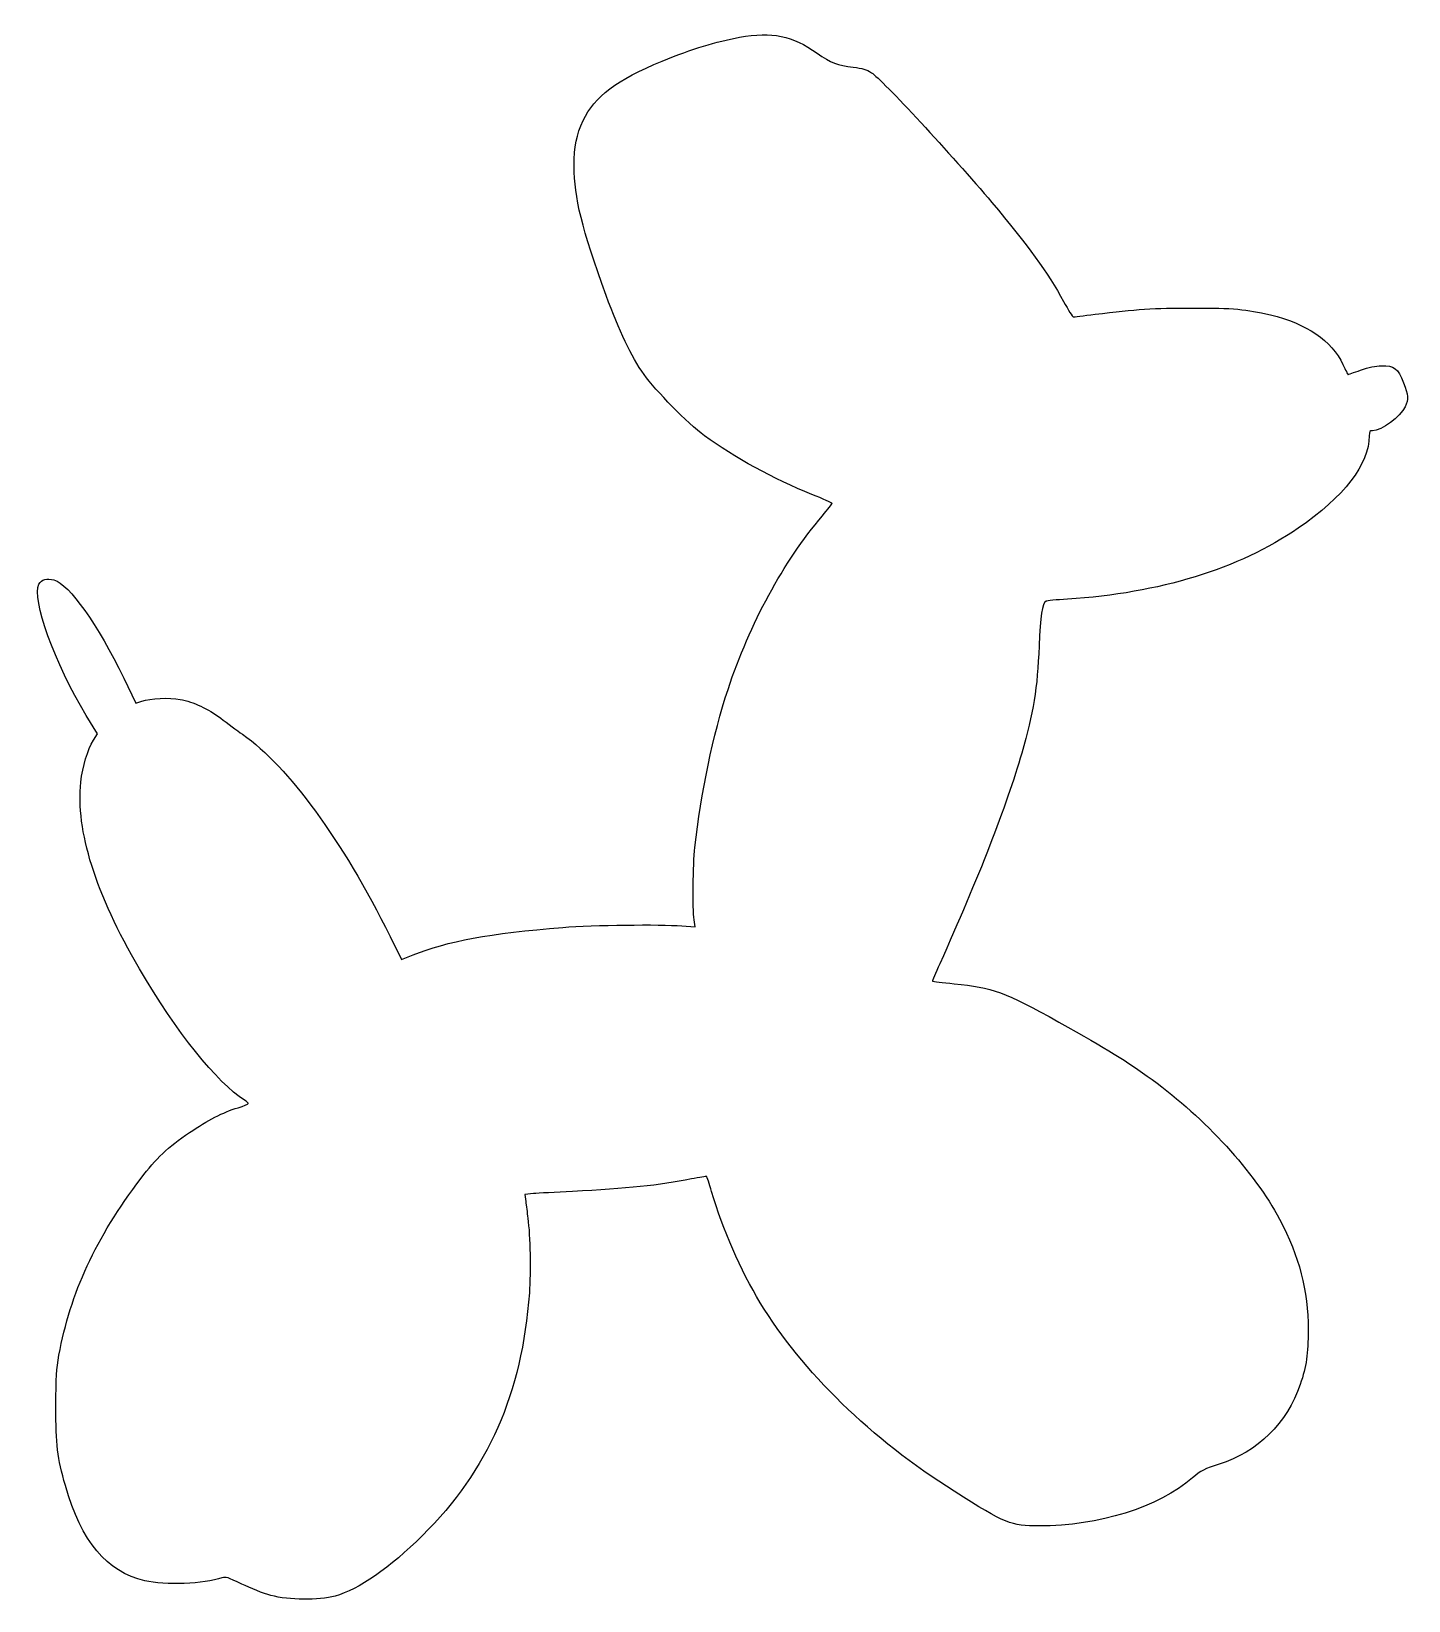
# Model space of a CAD drawing. Header units: centimetres. Extents: x -17.8 to 17.7, y -20.2 to 20.2.
import ezdxf

# ---------------------------------------------------------------- set-up
doc = ezdxf.new("R2010")
doc.units = ezdxf.units.CM
doc.header["$MEASUREMENT"] = 0
doc.layers.add('Layer 1', color=7, linetype='Continuous')

msp = doc.modelspace()

# ---------------------------------------------------------------- linework, layer by layer
at = {"layer": 'Layer 1'}
msp.add_open_spline([(0.44097, 20.07305), (-0.17992, 19.96016), (-0.75495, 19.78377), (-1.55222, 19.45922), (-1.55222, 19.45922), (-2.72344, 18.97591), (-3.29494, 18.54905), (-3.58422, 17.93169), (-3.58422, 17.93169), (-3.76061, 17.55775), (-3.81705, 17.26847), (-3.81705, 16.75694), (-3.81705, 16.75694), (-3.81352, 15.93144), (-3.62655, 15.1765), (-2.99155, 13.42319), (-2.99155, 13.42319), (-2.66347, 12.51655), (-2.34949, 11.86038), (-2.01788, 11.39472), (-2.01788, 11.39472), (-1.72155, 10.97491), (-0.9031, 10.14941), (-0.4586, 9.8178), (-0.4586, 9.8178), (0.29634, 9.26041), (1.32646, 8.69597), (2.30365, 8.30791), (2.30365, 8.30791), (2.5894, 8.19502), (2.82223, 8.08919), (2.82223, 8.07508), (2.82223, 8.07508), (2.82223, 8.06097), (2.70934, 7.91986), (2.57176, 7.75758), (2.57176, 7.75758), (1.55929, 6.56166), (0.70909, 4.99533), (0.14465, 3.29141), (0.14465, 3.29141), (-0.23988, 2.12372), (-0.55738, 0.62088), (-0.70907, -0.77612), (-0.70907, -0.77612), (-0.75846, -1.22415), (-0.77257, -2.34951), (-0.73024, -2.63879), (-0.73024, -2.63879), (-0.73024, -2.63879), (-0.70202, -2.82223), (-0.70202, -2.82223), (-0.70202, -2.82223), (-0.70202, -2.82223), (-1.04774, -2.79754), (-1.04774, -2.79754), (-1.04774, -2.79754), (-1.6263, -2.75168), (-3.3161, -2.77285), (-4.10985, -2.83635), (-4.10985, -2.83635), (-5.99016, -2.98804), (-7.09082, -3.18913), (-7.96571, -3.54543), (-7.96571, -3.54543), (-7.96571, -3.54543), (-8.25852, -3.66537), (-8.25852, -3.66537), (-8.25852, -3.66537), (-8.25852, -3.66537), (-8.55485, -3.06565), (-8.55485, -3.06565), (-8.55485, -3.06565), (-9.81074, -0.56093), (-11.15482, 1.27704), (-12.35427, 2.13429), (-12.35427, 2.13429), (-12.49538, 2.23307), (-12.74938, 2.42004), (-12.91519, 2.54704), (-12.91519, 2.54704), (-13.24327, 2.79398), (-13.61369, 2.96685), (-13.96294, 3.03387), (-13.96294, 3.03387), (-14.23105, 3.08679), (-14.73905, 3.06209), (-14.94719, 2.98448), (-14.94719, 2.98448), (-14.94719, 2.98448), (-15.09888, 2.93156), (-15.09888, 2.93156), (-15.09888, 2.93156), (-15.09888, 2.93156), (-15.41285, 3.58067), (-15.41285, 3.58067), (-15.41285, 3.58067), (-16.08313, 4.96356), (-16.81338, 5.99014), (-17.20849, 6.10656), (-17.20849, 6.10656), (-17.39193, 6.15948), (-17.52952, 6.12067), (-17.59655, 5.9972), (-17.59655, 5.9972), (-17.79058, 5.63031), (-17.18733, 3.95462), (-16.37594, 2.61759), (-16.37594, 2.61759), (-16.37594, 2.61759), (-16.09019, 2.1484), (-16.09019, 2.1484), (-16.09019, 2.1484), (-16.09019, 2.1484), (-16.1925, 1.98259), (-16.1925, 1.98259), (-16.1925, 1.98259), (-16.34419, 1.73212), (-16.47119, 1.31231), (-16.51706, 0.90309), (-16.51706, 0.90309), (-16.65112, -0.33516), (-16.13606, -1.9791), (-15.0107, -3.89822), (-15.0107, -3.89822), (-14.05467, -5.52805), (-13.01751, -6.82275), (-12.30137, -7.28489), (-12.30137, -7.28489), (-12.24845, -7.31664), (-12.20612, -7.35545), (-12.20612, -7.36956), (-12.20612, -7.36956), (-12.20612, -7.38014), (-12.32606, -7.42953), (-12.4707, -7.47539), (-12.4707, -7.47539), (-12.86228, -7.59533), (-13.25034, -7.79289), (-13.72306, -8.11745), (-13.72306, -8.11745), (-14.26634, -8.48434), (-14.59795, -8.79478), (-14.96837, -9.28867), (-14.96837, -9.28867), (-16.13959, -10.84089), (-16.78518, -12.23436), (-17.08151, -13.84656), (-17.08151, -13.84656), (-17.14854, -14.20992), (-17.15912, -14.39689), (-17.15912, -15.16948), (-17.15912, -15.16948), (-17.16265, -16.14315), (-17.12031, -16.48534), (-16.9157, -17.19795), (-16.9157, -17.19795), (-16.49589, -18.65139), (-15.85737, -19.41692), (-14.86959, -19.64976), (-14.86959, -19.64976), (-14.35101, -19.77323), (-13.34206, -19.73795), (-12.88345, -19.57568), (-12.88345, -19.57568), (-12.7882, -19.54393), (-12.73528, -19.56157), (-12.37545, -19.73443), (-12.37545, -19.73443), (-12.15673, -19.84379), (-11.81806, -19.97432), (-11.62403, -20.02724), (-11.62403, -20.02724), (-11.15131, -20.15424), (-10.40342, -20.1613), (-9.9695, -20.04488), (-9.9695, -20.04488), (-9.36978, -19.87907), (-8.56192, -19.32169), (-7.72231, -18.4856), (-7.72231, -18.4856), (-6.02545, -16.79579), (-5.16467, -14.84493), (-4.97064, -12.24143), (-4.97064, -12.24143), (-4.93183, -11.68404), (-4.94947, -10.78799), (-5.00945, -10.31879), (-5.00945, -10.31879), (-5.02709, -10.18121), (-5.05178, -9.99071), (-5.06589, -9.8884), (-5.06589, -9.8884), (-5.06589, -9.8884), (-5.09058, -9.70848), (-5.09058, -9.70848), (-5.09058, -9.70848), (-5.09058, -9.70848), (-4.8648, -9.68731), (-4.8648, -9.68731), (-4.8648, -9.68731), (-4.74133, -9.67673), (-4.28977, -9.65203), (-3.86291, -9.63087), (-3.86291, -9.63087), (-2.45885, -9.56031), (-1.62983, -9.47565), (-0.8008, -9.30984), (-0.8008, -9.30984), (-0.59266, -9.26751), (-0.41274, -9.23928), (-0.40569, -9.24987), (-0.40569, -9.24987), (-0.39511, -9.25693), (-0.33866, -9.42979), (-0.28222, -9.6344), (-0.28222, -9.6344), (0.00706, -10.61159), (0.4692, -11.65934), (0.97367, -12.49543), (0.97367, -12.49543), (2.04611, -14.26637), (3.84175, -16.01262), (5.96195, -17.34612), (5.96195, -17.34612), (7.31309, -18.19631), (7.41539, -18.23865), (8.14917, -18.23865), (8.14917, -18.23865), (9.69081, -18.23865), (11.21128, -17.76593), (12.10381, -17.0004), (12.10381, -17.0004), (12.319, -16.81696), (12.41425, -16.76757), (12.7882, -16.65115), (12.7882, -16.65115), (13.77598, -16.33718), (14.53445, -15.59282), (14.87312, -14.59798), (14.87312, -14.59798), (15.03187, -14.12526), (15.07773, -13.81129), (15.07773, -13.19392), (15.07773, -13.19392), (15.0742, -12.17086), (14.85195, -11.31009), (14.34042, -10.34348), (14.34042, -10.34348), (13.70189, -9.14051), (12.42131, -7.73998), (11.05959, -6.7522), (11.05959, -6.7522), (10.37873, -6.25831), (9.94481, -5.9902), (8.65717, -5.27053), (8.65717, -5.27053), (7.24959, -4.48736), (6.96736, -4.38506), (5.96195, -4.28628), (5.96195, -4.28628), (5.66209, -4.25453), (5.41514, -4.22631), (5.40809, -4.21925), (5.40809, -4.21925), (5.40103, -4.21572), (5.4857, -4.01111), (5.59506, -3.77122), (5.59506, -3.77122), (6.57578, -1.59458), (7.31662, 0.30689), (7.70467, 1.65097), (7.70467, 1.65097), (8.00806, 2.68814), (8.10684, 3.31255), (8.14917, 4.40969), (8.14917, 4.40969), (8.17739, 5.1858), (8.22678, 5.49625), (8.32909, 5.55975), (8.32909, 5.55975), (8.35026, 5.57033), (8.5972, 5.59503), (8.88295, 5.61267), (8.88295, 5.61267), (11.25714, 5.76436), (13.28209, 6.38525), (14.81667, 7.43653), (14.81667, 7.43653), (16.002, 8.24792), (16.64406, 9.08047), (16.65111, 9.81778), (16.65111, 9.81778), (16.65111, 9.93067), (16.66169, 9.94831), (16.73225, 9.94831), (16.73225, 9.94831), (16.96861, 9.94831), (17.45192, 10.30462), (17.57186, 10.56567), (17.57186, 10.56567), (17.66358, 10.7597), (17.65653, 10.862), (17.52953, 11.18303), (17.52953, 11.18303), (17.38842, 11.54992), (17.29317, 11.62753), (16.96861, 11.62047), (16.96861, 11.62047), (16.81339, 11.61694), (16.637, 11.57814), (16.42533, 11.50405), (16.42533, 11.50405), (16.24894, 11.44408), (16.1043, 11.39469), (16.10077, 11.39469), (16.10077, 11.39469), (16.09724, 11.39469), (16.0408, 11.51111), (15.97377, 11.65222), (15.97377, 11.65222), (15.67744, 12.26958), (15.03891, 12.70703), (14.10405, 12.92928), (14.10405, 12.92928), (13.47258, 13.07745), (13.16566, 13.10567), (12.10027, 13.10567), (12.10027, 13.10567), (11.09838, 13.10567), (10.64683, 13.07745), (9.59555, 12.94339), (9.59555, 12.94339), (9.29569, 12.90811), (9.03816, 12.87636), (9.02405, 12.87636), (9.02405, 12.87636), (9.01347, 12.87636), (8.90411, 13.05628), (8.78063, 13.275), (8.78063, 13.275), (8.37141, 14.01583), (7.85988, 14.72139), (6.9356, 15.82206), (6.9356, 15.82206), (5.92666, 17.0215), (4.09927, 18.99353), (3.83821, 19.15934), (3.83821, 19.15934), (3.70063, 19.24753), (3.6089, 19.27576), (3.36196, 19.30398), (3.36196, 19.30398), (2.97038, 19.34631), (2.78693, 19.41687), (2.43768, 19.66381), (2.43768, 19.66381), (1.7921, 20.11889), (1.2841, 20.22473), (0.44096, 20.07303), (0.44096, 20.07303), (0.44096, 20.07303), (0.44097, 20.07305), (0.44097, 20.07305)], degree=3, knots=[0, 0, 0, 0, 0.01086957, 0.01086957, 0.01086957, 0.01086957, 0.02173913, 0.02173913, 0.02173913, 0.02173913, 0.0326087, 0.0326087, 0.0326087, 0.0326087, 0.04347826, 0.04347826, 0.04347826, 0.04347826, 0.05434783, 0.05434783, 0.05434783, 0.05434783, 0.06521739, 0.06521739, 0.06521739, 0.06521739, 0.07608696, 0.07608696, 0.07608696, 0.07608696, 0.08695652, 0.08695652, 0.08695652, 0.08695652, 0.09782609, 0.09782609, 0.09782609, 0.09782609, 0.10869565, 0.10869565, 0.10869565, 0.10869565, 0.11956522, 0.11956522, 0.11956522, 0.11956522, 0.13043478, 0.13043478, 0.13043478, 0.13043478, 0.14130435, 0.14130435, 0.14130435, 0.14130435, 0.15217391, 0.15217391, 0.15217391, 0.15217391, 0.16304348, 0.16304348, 0.16304348, 0.16304348, 0.17391304, 0.17391304, 0.17391304, 0.17391304, 0.18478261, 0.18478261, 0.18478261, 0.18478261, 0.19565217, 0.19565217, 0.19565217, 0.19565217, 0.20652174, 0.20652174, 0.20652174, 0.20652174, 0.2173913, 0.2173913, 0.2173913, 0.2173913, 0.22826087, 0.22826087, 0.22826087, 0.22826087, 0.23913043, 0.23913043, 0.23913043, 0.23913043, 0.25, 0.25, 0.25, 0.25, 0.26086957, 0.26086957, 0.26086957, 0.26086957, 0.27173913, 0.27173913, 0.27173913, 0.27173913, 0.2826087, 0.2826087, 0.2826087, 0.2826087, 0.29347826, 0.29347826, 0.29347826, 0.29347826, 0.30434783, 0.30434783, 0.30434783, 0.30434783, 0.31521739, 0.31521739, 0.31521739, 0.31521739, 0.32608696, 0.32608696, 0.32608696, 0.32608696, 0.33695652, 0.33695652, 0.33695652, 0.33695652, 0.34782609, 0.34782609, 0.34782609, 0.34782609, 0.35869565, 0.35869565, 0.35869565, 0.35869565, 0.36956522, 0.36956522, 0.36956522, 0.36956522, 0.38043478, 0.38043478, 0.38043478, 0.38043478, 0.39130435, 0.39130435, 0.39130435, 0.39130435, 0.40217391, 0.40217391, 0.40217391, 0.40217391, 0.41304348, 0.41304348, 0.41304348, 0.41304348, 0.42391304, 0.42391304, 0.42391304, 0.42391304, 0.43478261, 0.43478261, 0.43478261, 0.43478261, 0.44565217, 0.44565217, 0.44565217, 0.44565217, 0.45652174, 0.45652174, 0.45652174, 0.45652174, 0.4673913, 0.4673913, 0.4673913, 0.4673913, 0.47826087, 0.47826087, 0.47826087, 0.47826087, 0.48913043, 0.48913043, 0.48913043, 0.48913043, 0.5, 0.5, 0.5, 0.5, 0.51086957, 0.51086957, 0.51086957, 0.51086957, 0.52173913, 0.52173913, 0.52173913, 0.52173913, 0.5326087, 0.5326087, 0.5326087, 0.5326087, 0.54347826, 0.54347826, 0.54347826, 0.54347826, 0.55434783, 0.55434783, 0.55434783, 0.55434783, 0.56521739, 0.56521739, 0.56521739, 0.56521739, 0.57608696, 0.57608696, 0.57608696, 0.57608696, 0.58695652, 0.58695652, 0.58695652, 0.58695652, 0.59782609, 0.59782609, 0.59782609, 0.59782609, 0.60869565, 0.60869565, 0.60869565, 0.60869565, 0.61956522, 0.61956522, 0.61956522, 0.61956522, 0.63043478, 0.63043478, 0.63043478, 0.63043478, 0.64130435, 0.64130435, 0.64130435, 0.64130435, 0.65217391, 0.65217391, 0.65217391, 0.65217391, 0.66304348, 0.66304348, 0.66304348, 0.66304348, 0.67391304, 0.67391304, 0.67391304, 0.67391304, 0.68478261, 0.68478261, 0.68478261, 0.68478261, 0.69565217, 0.69565217, 0.69565217, 0.69565217, 0.70652174, 0.70652174, 0.70652174, 0.70652174, 0.7173913, 0.7173913, 0.7173913, 0.7173913, 0.72826087, 0.72826087, 0.72826087, 0.72826087, 0.73913043, 0.73913043, 0.73913043, 0.73913043, 0.75, 0.75, 0.75, 0.75, 0.76086957, 0.76086957, 0.76086957, 0.76086957, 0.77173913, 0.77173913, 0.77173913, 0.77173913, 0.7826087, 0.7826087, 0.7826087, 0.7826087, 0.79347826, 0.79347826, 0.79347826, 0.79347826, 0.80434783, 0.80434783, 0.80434783, 0.80434783, 0.81521739, 0.81521739, 0.81521739, 0.81521739, 0.82608696, 0.82608696, 0.82608696, 0.82608696, 0.83695652, 0.83695652, 0.83695652, 0.83695652, 0.84782609, 0.84782609, 0.84782609, 0.84782609, 0.85869565, 0.85869565, 0.85869565, 0.85869565, 0.86956522, 0.86956522, 0.86956522, 0.86956522, 0.88043478, 0.88043478, 0.88043478, 0.88043478, 0.89130435, 0.89130435, 0.89130435, 0.89130435, 0.90217391, 0.90217391, 0.90217391, 0.90217391, 0.91304348, 0.91304348, 0.91304348, 0.91304348, 0.92391304, 0.92391304, 0.92391304, 0.92391304, 0.93478261, 0.93478261, 0.93478261, 0.93478261, 0.94565217, 0.94565217, 0.94565217, 0.94565217, 0.95652174, 0.95652174, 0.95652174, 0.95652174, 0.9673913, 0.9673913, 0.9673913, 0.9673913, 0.97826087, 0.97826087, 0.97826087, 0.97826087, 1, 1, 1, 1], dxfattribs=at)

doc.saveas('drawing.dxf')
